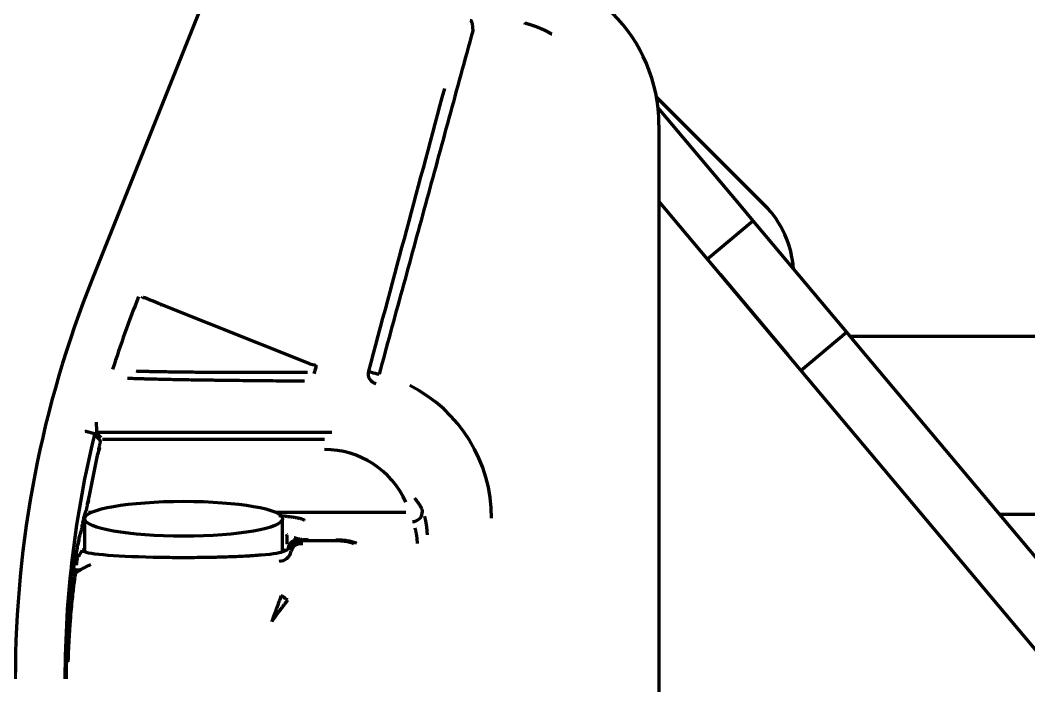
# Model space of a CAD drawing. Header units: inches. Extents: x -3022 to 7311, y 343 to 5680.
# Drawn here: x 2822.9 to 2873.8, y 5517.3 to 5550.9 of the extents above; entities that cross this region are included whole.
import ezdxf

# ---------------------------------------------------------------- set-up
doc = ezdxf.new("R2010")
doc.units = ezdxf.units.IN

msp = doc.modelspace()

# ---------------------------------------------------------------- linework, layer by layer
at = {"linetype": 'Continuous', "lineweight": 70}
for p, q in [((2832.622, 5553.126), (2826.516, 5537.862)), ((2860.454, 5541.563), (2854.992, 5547.024)), ((2855.07, 5546.486), (2859.221, 5541.538)), ((2855.118, 5545.609), (2855.118, 5473.598)), ((2874.716, 5518.405), (2855.117, 5541.762)), ((2859.221, 5541.538), (2859.864, 5540.772)), ((2857.566, 5538.844), (2859.864, 5540.772)), ((2859.864, 5540.772), (2860.507, 5540.006)), ((2860.507, 5540.006), (2863.945, 5535.909)), ((2858.209, 5538.078), (2861.646, 5533.981)), ((2837.497, 5533.538), (2829.94, 5536.561)), ((2863.945, 5535.909), (2864.587, 5535.143)), ((2862.289, 5533.215), (2864.587, 5535.143)), ((2864.587, 5535.143), (2865.23, 5534.377)), ((2864.751, 5534.948), (2891.163, 5534.948)), ((2865.23, 5534.377), (2880.014, 5516.758)), ((2826.719, 5530.089), (2838.61, 5530.089)), ((2838.235, 5529.714), (2827.018, 5529.714)), ((2826.931, 5529.214), (2826.833, 5529.236)), ((2826.388, 5526.546), (2826.29, 5526.563)), ((2826.313, 5526.047), (2826.483, 5526.047)), ((2835.753, 5526.047), (2842.345, 5526.047)), ((2826.118, 5525.716), (2826.118, 5524.051)), ((2836.118, 5524.051), (2836.118, 5525.716)), ((2872.309, 5525.948), (2882.674, 5525.948)), ((2836.916, 5524.598), (2836.965, 5524.598)), ((2838.799, 5524.598), (2837.016, 5524.598)), ((2838.799, 5524.642), (2838.799, 5524.598)), ((2825.846, 5523.853), (2826.003, 5524.106)), ((2826.024, 5524.138), (2826.118, 5524.192)), ((2836.212, 5524.126), (2836.205, 5524.136)), ((2825.633, 5523.614), (2825.731, 5523.521))]:
    msp.add_line(p, q, dxfattribs=at)
for centre, radius, start, end in [((2856.918, 5538.027), 5, 3.5416, 45), ((2877.118, 5517.621), 54.5, 158.1986, 180), ((2877.118, 5517.621), 51.991, 158.1986, 162.4978), ((2839.172, 5525.745), 7.499, 359.9972, 63.358), ((2877.118, 5517.621), 51.991, 166.2035, 180), ((2877.118, 5517.621), 51.609, 166.993, 170.0221), ((2838.235, 5524.716), 4.498, 24.0059, 90.0091), ((2831.118, 5514.598), 10, 122.7612, 122.9242), ((2877.118, 5517.621), 51.932, 179.0499, 180)]:
    msp.add_arc(centre, radius, start, end, dxfattribs=at)
for centre, major_axis, ratio, start_param, end_param in [((2847.107, 5545.587), (5.672, 5.672), 0.997265, 5.499157, 7.067214), ((2854.142, 5515.282), (264.803, 988.257), 0.017452, 1.542914, 1.557376), ((2829.517, 5536.73), (-0.464, 0.186), 0.00001, 3.564808, 6.265734), ((2837.334, 5533.603), (0.483, -0.129), 0.044565, 5.067822, 6.265715), ((2840.933, 5533.036), (0.301, -0.399), 0.999598, 3.804727, 5.400099), ((2840.933, 5533.036), (0.483, -0.13), 0.013523, 3.159048, 4.825514), ((2842.679, 5526.07), (-0.427, -0.259), 0.996672, 1.026891, 2.873747), ((2836.893, 5524.172), (0.488, 0.11), 0.980935, 1.683565, 2.914946), ((2836.916, 5524.097), (0, 0.501), 0.999097, 0.000003, 1.473687), ((2837.016, 5524.097), (0, 0.501), 0.999028, 0, 1.471684), ((2837.041, 5523.969), (0.5, -0.014), 0.966696, 1.404138, 2.958996), ((2837.402, 5525.098), (0, -0.5), 0.000006, 5.863051, 6.283192), ((2831.149, 5524.121), (-5.131, 0), 0.069756, 0.043327, 0.108267), ((2831.118, 5524.121), (5.1, 0), 0.069927, 3.25023, 4.486596), ((2831.118, 5524.121), (5.1, 0), 0.069927, 5.586769, 6.174554), ((2835.944, 5524.196), (0.427, -0.451), 0.999829, 5.524595, 6.891653), ((2831.087, 5524.121), (-5.131, 0), 0.069756, 3.033332, 3.100369), ((2825.677, 5523.216), (-0.0989, 0.0148), 0.918409, 0.044134, 1.971535), ((2825.293, 5518.48), (-0.1, 0.0017), 0.000004, 4.712397, 6.26578)]:
    msp.add_ellipse(centre, major_axis=major_axis, ratio=ratio, start_param=start_param, end_param=end_param, dxfattribs=at)
msp.add_ellipse((2831.118, 5525.716), major_axis=(5, 0), ratio=0.176327, dxfattribs=at)
for points, weights in [([(2845.596, 5550.91), (2845.668, 5550.895), (2845.718, 5550.665), (2845.714, 5550.363)], [1.18252508315, 0.939158305618, 0.939158305618, 1.18252508315]), ([(2825.683, 5522.992), (2825.601, 5522.939), (2825.519, 5522.99), (2825.529, 5523.086)], [1.39783492335, 0.867388358882, 0.867388358882, 1.39783492335])]:
    msp.add_rational_spline(points, weights, degree=3, dxfattribs=at)
for points, degree, knots in [([(2849.712, 5550.199), (2849.701, 5550.205), (2849.68, 5550.218), (2849.648, 5550.236), (2849.615, 5550.254), (2849.583, 5550.271), (2849.55, 5550.289), (2849.517, 5550.306), (2849.484, 5550.323), (2849.451, 5550.34), (2849.418, 5550.357), (2849.385, 5550.374), (2849.351, 5550.39), (2849.317, 5550.406), (2849.283, 5550.422), (2849.249, 5550.437), (2849.215, 5550.453), (2849.181, 5550.468), (2849.146, 5550.483), (2849.112, 5550.498), (2849.077, 5550.512), (2849.042, 5550.527), (2849.007, 5550.541), (2848.972, 5550.555), (2848.936, 5550.568), (2848.901, 5550.582), (2848.865, 5550.595), (2848.829, 5550.608), (2848.793, 5550.62), (2848.757, 5550.633), (2848.721, 5550.645), (2848.685, 5550.657), (2848.649, 5550.669), (2848.612, 5550.68), (2848.575, 5550.691), (2848.539, 5550.702), (2848.502, 5550.713), (2848.465, 5550.724), (2848.428, 5550.734), (2848.39, 5550.744), (2848.365, 5550.75), (2848.353, 5550.753), (2848.353, 5550.754)], 3, [0, 0, 0, 0, 0.024984, 0.050005, 0.075063, 0.100157, 0.125287, 0.150454, 0.175656, 0.200893, 0.226166, 0.251473, 0.276815, 0.302192, 0.327602, 0.353046, 0.378524, 0.404035, 0.429579, 0.455156, 0.480765, 0.506407, 0.53208, 0.557785, 0.583522, 0.60929, 0.63509, 0.660921, 0.686785, 0.712681, 0.738609, 0.76457, 0.790563, 0.816588, 0.842646, 0.868736, 0.894859, 0.921015, 0.947204, 0.973425, 0.99968, 1, 1, 1, 1]), ([(2829.029, 5536.856), (2829.033, 5536.866), (2829.037, 5536.876), (2829.045, 5536.896), (2829.049, 5536.906), (2829.053, 5536.916)], 3, [0, 0, 0, 0, 0.502213, 0.502213, 1, 1, 1, 1]), ([(2829.917, 5536.502), (2829.921, 5536.512), (2829.925, 5536.522), (2829.933, 5536.541), (2829.936, 5536.551), (2829.94, 5536.561)], 3, [0, 0, 0, 0, 0.502213, 0.502213, 1, 1, 1, 1]), ([(2837.379, 5533.104), (2836.908, 5533.102), (2836.448, 5533.101), (2835.55, 5533.099), (2835.112, 5533.099), (2834.259, 5533.1), (2833.843, 5533.101), (2833.339, 5533.103), (2833.188, 5533.104), (2833.04, 5533.105), (2832.941, 5533.105), (2832.892, 5533.106), (2832.647, 5533.107), (2832.456, 5533.108), (2831.898, 5533.112), (2831.544, 5533.115), (2830.872, 5533.123), (2830.555, 5533.127), (2830.108, 5533.134), (2829.964, 5533.137), (2829.754, 5533.141), (2829.686, 5533.142), (2829.551, 5533.145), (2829.485, 5533.146), (2829.356, 5533.149), (2829.293, 5533.15), (2829.17, 5533.153), (2829.11, 5533.155), (2828.933, 5533.159), (2828.822, 5533.163), (2828.716, 5533.166)], 3, [0, 0, 0, 0, 0.125, 0.125, 0.25, 0.25, 0.375, 0.375, 0.40625, 0.421875, 0.421875, 0.4375, 0.4375, 0.5, 0.5, 0.625, 0.625, 0.75, 0.75, 0.8125, 0.8125, 0.84375, 0.84375, 0.875, 0.875, 0.90625, 0.90625, 0.9375, 0.9375, 1, 1, 1, 1]), ([(2837.817, 5533.474), (2837.797, 5533.401), (2837.778, 5533.328), (2837.739, 5533.183), (2837.72, 5533.11), (2837.7, 5533.037)], 3, [0, 0, 0, 0, 0.501162, 0.501162, 1, 1, 1, 1]), ([(2837.218, 5532.667), (2836.731, 5532.67), (2836.256, 5532.673), (2835.329, 5532.68), (2834.877, 5532.685), (2833.996, 5532.693), (2833.568, 5532.698), (2833.047, 5532.705), (2832.892, 5532.707), (2832.739, 5532.709), (2832.637, 5532.71), (2832.586, 5532.711), (2832.334, 5532.714), (2832.137, 5532.717), (2831.561, 5532.726), (2831.196, 5532.732), (2830.504, 5532.745), (2830.177, 5532.752), (2829.716, 5532.763), (2829.567, 5532.766), (2829.351, 5532.772), (2829.281, 5532.774), (2829.176, 5532.776), (2829.142, 5532.777), (2829.074, 5532.779), (2829.041, 5532.78), (2828.742, 5532.789), (2828.5, 5532.797), (2828.282, 5532.805)], 3, [0, 0, 0, 0, 0.125, 0.125, 0.25, 0.25, 0.375, 0.375, 0.40625, 0.421875, 0.421875, 0.4375, 0.4375, 0.5, 0.5, 0.625, 0.625, 0.75, 0.75, 0.8125, 0.8125, 0.84375, 0.84375, 0.859375, 0.859375, 0.875, 0.875, 1, 1, 1, 1]), ([(2826.708, 5530.589), (2826.708, 5530.581), (2826.709, 5530.573), (2826.709, 5530.557), (2826.709, 5530.549), (2826.709, 5530.525), (2826.709, 5530.509), (2826.71, 5530.461), (2826.71, 5530.431), (2826.711, 5530.385), (2826.711, 5530.371), (2826.712, 5530.342), (2826.712, 5530.314), (2826.712, 5530.288), (2826.713, 5530.263), (2826.713, 5530.251), (2826.714, 5530.216), (2826.714, 5530.195), (2826.715, 5530.168), (2826.715, 5530.159), (2826.715, 5530.144), (2826.715, 5530.137), (2826.716, 5530.117), (2826.716, 5530.108), (2826.716, 5530.097), (2826.716, 5530.095), (2826.717, 5530.091), (2826.717, 5530.09), (2826.717, 5530.089)], 3, [0, 0, 0, 0, 0.03125, 0.03125, 0.0625, 0.0625, 0.125, 0.125, 0.25, 0.25, 0.3125, 0.3125, 0.375, 0.4375, 0.4375, 0.5, 0.5, 0.625, 0.625, 0.6875, 0.6875, 0.75, 0.75, 0.875, 0.875, 0.9375, 0.9375, 1, 1, 1, 1]), ([(2826.143, 5530.148), (2826.151, 5530.146), (2826.159, 5530.144), (2826.174, 5530.14), (2826.182, 5530.138), (2826.206, 5530.132), (2826.221, 5530.128), (2826.267, 5530.116), (2826.297, 5530.108), (2826.355, 5530.092), (2826.383, 5530.085), (2826.422, 5530.075), (2826.435, 5530.071), (2826.459, 5530.065), (2826.471, 5530.062), (2826.504, 5530.053), (2826.524, 5530.047), (2826.551, 5530.04), (2826.559, 5530.038), (2826.574, 5530.034), (2826.581, 5530.032), (2826.6, 5530.027), (2826.609, 5530.024), (2826.619, 5530.022), (2826.622, 5530.021), (2826.625, 5530.02), (2826.626, 5530.02), (2826.627, 5530.019)], 3, [0, 0, 0, 0, 0.03125, 0.03125, 0.0625, 0.0625, 0.125, 0.125, 0.25, 0.25, 0.375, 0.375, 0.4375, 0.4375, 0.5, 0.5, 0.625, 0.625, 0.6875, 0.6875, 0.75, 0.75, 0.875, 0.875, 0.9375, 0.9375, 1, 1, 1, 1]), ([(2826.922, 5529.645), (2826.897, 5529.676), (2826.873, 5529.706), (2826.823, 5529.767), (2826.798, 5529.798), (2826.749, 5529.86), (2826.724, 5529.891), (2826.675, 5529.955), (2826.651, 5529.987), (2826.627, 5530.019)], 3, [0, 0, 0, 0, 0.25, 0.25, 0.5, 0.5, 0.75, 0.75, 1, 1, 1, 1]), ([(2826.833, 5529.236), (2826.837, 5529.254), (2826.845, 5529.289), (2826.857, 5529.341), (2826.869, 5529.394), (2826.882, 5529.448), (2826.894, 5529.502), (2826.905, 5529.554), (2826.914, 5529.598), (2826.92, 5529.629), (2826.921, 5529.637), (2826.92, 5529.637), (2826.92, 5529.637)], 3, [0, 0, 0, 0, 0.111105, 0.222209, 0.333314, 0.444418, 0.555523, 0.666628, 0.777732, 0.888837, 0.999941, 1, 1, 1, 1]), ([(2826.214, 5526.163), (2826.214, 5526.163), (2826.214, 5526.163), (2826.215, 5526.165), (2826.216, 5526.17), (2826.22, 5526.186), (2826.226, 5526.212), (2826.233, 5526.252), (2826.244, 5526.307), (2826.257, 5526.379), (2826.273, 5526.467), (2826.284, 5526.53), (2826.29, 5526.563)], 3, [0, 0, 0, 0, 0.000048, 0.000048, 0.125042, 0.250036, 0.37503, 0.500024, 0.625018, 0.750012, 0.875006, 1, 1, 1, 1]), ([(2825.94, 5525.072), (2825.942, 5525.076), (2825.944, 5525.086), (2825.95, 5525.108), (2825.957, 5525.138), (2825.966, 5525.179), (2825.976, 5525.23), (2825.989, 5525.29), (2826.003, 5525.361), (2826.019, 5525.44), (2826.036, 5525.527), (2826.056, 5525.621), (2826.076, 5525.719), (2826.096, 5525.811), (2826.113, 5525.886), (2826.126, 5525.938), (2826.136, 5525.974), (2826.141, 5525.988), (2826.143, 5525.992), (2826.143, 5525.992), (2826.143, 5525.992)], 3, [0, 0, 0, 0, 0.062495, 0.12499, 0.187484, 0.249979, 0.312474, 0.374969, 0.437464, 0.499959, 0.562453, 0.624948, 0.687443, 0.749938, 0.812433, 0.874927, 0.937422, 0.999917, 0.999917, 1, 1, 1, 1]), ([(2826.142, 5525.987), (2826.148, 5526.002), (2826.154, 5526.017), (2826.166, 5526.046), (2826.172, 5526.061), (2826.184, 5526.09), (2826.19, 5526.104), (2826.202, 5526.132), (2826.208, 5526.146), (2826.214, 5526.159)], 3, [0, 0, 0, 0, 0.25, 0.25, 0.5, 0.5, 0.75, 0.75, 1, 1, 1, 1]), ([(2835.929, 5525.882), (2836.014, 5525.875), (2836.433, 5525.833), (2836.916, 5525.759), (2837.186, 5525.68), (2837.212, 5525.639)], 2, [0, 0, 0, 0.073395, 0.382263, 0.691132, 1, 1, 1]), ([(2843.427, 5524.908), (2843.427, 5524.916), (2843.427, 5524.931), (2843.426, 5524.953), (2843.425, 5524.975), (2843.424, 5524.996), (2843.423, 5525.017), (2843.421, 5525.038), (2843.42, 5525.059), (2843.419, 5525.079), (2843.417, 5525.099), (2843.416, 5525.119), (2843.414, 5525.138), (2843.412, 5525.158), (2843.411, 5525.177), (2843.409, 5525.195), (2843.407, 5525.214), (2843.405, 5525.232), (2843.403, 5525.25), (2843.401, 5525.268), (2843.399, 5525.285), (2843.397, 5525.302), (2843.395, 5525.319), (2843.393, 5525.336), (2843.391, 5525.352), (2843.388, 5525.368), (2843.386, 5525.384), (2843.384, 5525.4), (2843.382, 5525.415), (2843.379, 5525.43), (2843.377, 5525.445), (2843.374, 5525.46), (2843.372, 5525.475), (2843.37, 5525.489), (2843.367, 5525.503), (2843.365, 5525.517), (2843.362, 5525.53), (2843.36, 5525.544), (2843.357, 5525.557), (2843.355, 5525.57), (2843.353, 5525.583), (2843.35, 5525.595), (2843.348, 5525.608), (2843.345, 5525.62), (2843.343, 5525.632), (2843.34, 5525.644), (2843.338, 5525.655), (2843.335, 5525.667), (2843.333, 5525.678), (2843.33, 5525.689), (2843.328, 5525.7), (2843.325, 5525.71), (2843.323, 5525.721), (2843.32, 5525.731), (2843.318, 5525.741), (2843.316, 5525.751), (2843.313, 5525.761), (2843.311, 5525.77), (2843.309, 5525.78), (2843.304, 5525.797), (2843.3, 5525.814), (2843.297, 5525.826), (2843.296, 5525.828)], 3, [0, 0, 0, 0, 0.01933, 0.03855, 0.05766, 0.076661, 0.095553, 0.114335, 0.133008, 0.151571, 0.170025, 0.18837, 0.206606, 0.224733, 0.242752, 0.260662, 0.278463, 0.296157, 0.313742, 0.331219, 0.348588, 0.365849, 0.383002, 0.400048, 0.416986, 0.433816, 0.450539, 0.467155, 0.483663, 0.500064, 0.516357, 0.532544, 0.548623, 0.564596, 0.580461, 0.59622, 0.611872, 0.627417, 0.642856, 0.658188, 0.673414, 0.688533, 0.703545, 0.718452, 0.733252, 0.747946, 0.762534, 0.777015, 0.791391, 0.80566, 0.819824, 0.833882, 0.847833, 0.861679, 0.875419, 0.889054, 0.902582, 0.916005, 0.929322, 0.942534, 0.990751, 1, 1, 1, 1]), ([(2825.693, 5523.891), (2825.712, 5524.015), (2825.752, 5524.251), (2825.811, 5524.561), (2825.865, 5524.814), (2825.896, 5524.934), (2825.909, 5524.976)], 3, [0, 0, 0, 0, 0.249997, 0.499998, 0.749999, 1, 1, 1, 1]), ([(2842.928, 5524.46), (2842.927, 5524.474), (2842.926, 5524.503), (2842.923, 5524.545), (2842.921, 5524.587), (2842.917, 5524.63), (2842.913, 5524.673), (2842.909, 5524.716), (2842.904, 5524.759), (2842.898, 5524.801), (2842.892, 5524.844), (2842.886, 5524.888), (2842.877, 5524.936), (2842.868, 5524.988), (2842.857, 5525.043), (2842.844, 5525.1), (2842.83, 5525.158), (2842.818, 5525.203), (2842.811, 5525.229), (2842.809, 5525.236)], 3, [0, 0, 0, 0, 0.04305, 0.087212, 0.132486, 0.178874, 0.226377, 0.274994, 0.324728, 0.375578, 0.427546, 0.480632, 0.543095, 0.612699, 0.689444, 0.77333, 0.864358, 0.962528, 1, 1, 1, 1]), ([(2825.79, 5524.369), (2825.793, 5524.382), (2825.795, 5524.394), (2825.807, 5524.458), (2825.816, 5524.507), (2825.833, 5524.593), (2825.841, 5524.631), (2825.849, 5524.667)], 3, [0, 0, 0, 0, 0.108625, 0.108625, 0.574825, 0.574825, 1, 1, 1, 1]), ([(2836.33, 5524.871), (2836.333, 5524.856), (2836.334, 5524.835), (2836.334, 5524.784), (2836.333, 5524.754), (2836.331, 5524.7), (2836.33, 5524.681), (2836.329, 5524.64), (2836.329, 5524.618), (2836.329, 5524.572), (2836.33, 5524.548), (2836.331, 5524.51), (2836.332, 5524.491), (2836.334, 5524.471), (2836.335, 5524.458), (2836.335, 5524.451), (2836.336, 5524.445)], 3, [0, 0, 0, 0, 0.25, 0.25, 0.5, 0.5, 0.625, 0.625, 0.75, 0.75, 0.875, 0.875, 0.9375, 0.96875, 0.96875, 1, 1, 1, 1]), ([(2837.402, 5524.642), (2837.368, 5524.642), (2837.335, 5524.643), (2837.27, 5524.646), (2837.239, 5524.648), (2837.179, 5524.653), (2837.15, 5524.655), (2837.097, 5524.662), (2837.071, 5524.665), (2837.023, 5524.672), (2837.001, 5524.676), (2836.958, 5524.684), (2836.937, 5524.688), (2836.88, 5524.7), (2836.845, 5524.708), (2836.783, 5524.724), (2836.754, 5524.733), (2836.721, 5524.743), (2836.714, 5524.745), (2836.707, 5524.748)], 3, [0, 0, 0, 0, 0.09463, 0.09463, 0.18926, 0.18926, 0.283889, 0.283889, 0.378519, 0.378519, 0.473149, 0.473149, 0.567779, 0.567779, 0.757038, 0.757038, 0.946298, 0.946298, 1, 1, 1, 1]), ([(2836.731, 5524.635), (2836.758, 5524.626), (2836.787, 5524.617), (2836.833, 5524.607), (2836.849, 5524.604), (2836.882, 5524.6), (2836.899, 5524.598), (2836.916, 5524.598)], 3, [0, 0, 0, 0, 0.5, 0.5, 0.75, 0.75, 1, 1, 1, 1]), ([(2839.84, 5524.478), (2839.84, 5524.478), (2839.803, 5524.493), (2839.729, 5524.519), (2839.615, 5524.553), (2839.496, 5524.58), (2839.381, 5524.601), (2839.274, 5524.615), (2839.184, 5524.625), (2839.115, 5524.63), (2839.067, 5524.634), (2839.036, 5524.635), (2839.002, 5524.637), (2838.966, 5524.639), (2838.928, 5524.64), (2838.887, 5524.641), (2838.844, 5524.641), (2838.814, 5524.641), (2838.799, 5524.642)], 3, [0, 0, 0, 0, 0.000059, 0.132051, 0.251205, 0.363862, 0.491337, 0.579126, 0.661179, 0.737452, 0.763103, 0.790798, 0.820541, 0.852335, 0.886181, 0.922079, 0.960023, 1, 1, 1, 1]), ([(2839.706, 5524.451), (2839.706, 5524.451), (2839.666, 5524.469), (2839.582, 5524.5), (2839.446, 5524.537), (2839.338, 5524.557), (2839.265, 5524.568), (2839.228, 5524.573), (2839.191, 5524.578), (2839.154, 5524.582), (2839.116, 5524.585), (2839.078, 5524.588), (2839.039, 5524.591), (2839, 5524.593), (2838.961, 5524.595), (2838.921, 5524.596), (2838.881, 5524.597), (2838.84, 5524.598), (2838.813, 5524.598), (2838.799, 5524.598)], 3, [0, 0, 0, 0, 0.000004, 0.17123, 0.332846, 0.488044, 0.52622, 0.564458, 0.6028, 0.641285, 0.679952, 0.718839, 0.757981, 0.797413, 0.837166, 0.877273, 0.917763, 0.958663, 1, 1, 1, 1]), ([(2836.232, 5524.106), (2836.283, 5524.124), (2836.328, 5524.143), (2836.38, 5524.167), (2836.393, 5524.172)], 2, [0, 0, 0, 0.500233, 0.75035, 1, 1, 1]), ([(2825.632, 5523.614), (2825.637, 5523.649), (2825.645, 5523.707), (2825.655, 5523.768), (2825.662, 5523.805), (2825.665, 5523.816), (2825.666, 5523.819), (2825.666, 5523.819), (2825.666, 5523.819)], 3, [0, 0, 0, 0, 0.249874, 0.499749, 0.749623, 0.999497, 0.999497, 1, 1, 1, 1]), ([(2825.666, 5523.816), (2825.67, 5523.828), (2825.675, 5523.841), (2825.684, 5523.865), (2825.688, 5523.878), (2825.692, 5523.89)], 3, [0, 0, 0, 0, 0.5, 0.5, 1, 1, 1, 1]), ([(2825.702, 5523.838), (2825.701, 5523.839), (2825.7, 5523.842), (2825.698, 5523.847), (2825.697, 5523.851), (2825.696, 5523.854), (2825.695, 5523.857), (2825.694, 5523.86), (2825.694, 5523.862), (2825.694, 5523.864), (2825.693, 5523.865), (2825.693, 5523.867), (2825.693, 5523.868), (2825.693, 5523.87), (2825.692, 5523.871), (2825.692, 5523.873), (2825.692, 5523.875), (2825.692, 5523.876), (2825.692, 5523.878), (2825.692, 5523.879), (2825.692, 5523.881), (2825.692, 5523.882), (2825.692, 5523.884), (2825.692, 5523.885), (2825.692, 5523.887), (2825.692, 5523.888), (2825.692, 5523.89), (2825.693, 5523.891), (2825.693, 5523.891)], 3, [0, 0, 0, 0, 0.087775, 0.167542, 0.239322, 0.303148, 0.359064, 0.407136, 0.447472, 0.480253, 0.505822, 0.538406, 0.5705, 0.602112, 0.633252, 0.663928, 0.694152, 0.723932, 0.753281, 0.782208, 0.810726, 0.838848, 0.866586, 0.893953, 0.920963, 0.947631, 0.973971, 1, 1, 1, 1]), ([(2825.702, 5523.837), (2825.703, 5523.834), (2825.705, 5523.832), (2825.707, 5523.828), (2825.708, 5523.826), (2825.712, 5523.822), (2825.714, 5523.82), (2825.718, 5523.816), (2825.72, 5523.814), (2825.723, 5523.812), (2825.725, 5523.81), (2825.73, 5523.808), (2825.733, 5523.806), (2825.738, 5523.804), (2825.741, 5523.803), (2825.748, 5523.801), (2825.753, 5523.801), (2825.761, 5523.801), (2825.765, 5523.801), (2825.777, 5523.803), (2825.783, 5523.805), (2825.795, 5523.81), (2825.801, 5523.813), (2825.806, 5523.816)], 3, [0, 0, 0, 0, 0.015625, 0.015625, 0.03125, 0.03125, 0.0625, 0.0625, 0.09375, 0.09375, 0.125, 0.125, 0.1875, 0.1875, 0.25, 0.25, 0.375, 0.375, 0.5, 0.5, 0.75, 0.75, 1, 1, 1, 1]), ([(2829.976, 5523.774), (2830.164, 5523.771), (2830.353, 5523.768), (2830.733, 5523.765), (2830.925, 5523.764), (2831.118, 5523.764)], 3, [0, 0, 0, 0, 0.5, 0.5, 1, 1, 1, 1]), ([(2831.118, 5523.764), (2831.306, 5523.764), (2831.491, 5523.765), (2831.859, 5523.768), (2832.042, 5523.77), (2832.403, 5523.776), (2832.582, 5523.779), (2832.804, 5523.784), (2832.848, 5523.785), (2832.935, 5523.788), (2833.066, 5523.791), (2833.193, 5523.795), (2833.445, 5523.803), (2833.608, 5523.81), (2833.923, 5523.823), (2834.076, 5523.83), (2834.261, 5523.84), (2834.298, 5523.842), (2834.371, 5523.846), (2834.478, 5523.853), (2834.582, 5523.859), (2834.783, 5523.873), (2834.91, 5523.882), (2835.03, 5523.892)], 3, [0, 0, 0, 0, 0.125, 0.125, 0.25, 0.25, 0.375, 0.375, 0.40625, 0.40625, 0.4375, 0.5, 0.5, 0.625, 0.625, 0.75, 0.75, 0.78125, 0.78125, 0.8125, 0.875, 0.875, 1, 1, 1, 1]), ([(2825.293, 5518.48), (2825.297, 5518.593), (2825.31, 5518.985), (2825.341, 5519.626), (2825.389, 5520.366), (2825.441, 5521.009), (2825.492, 5521.553), (2825.54, 5521.999), (2825.582, 5522.351), (2825.617, 5522.615), (2825.644, 5522.801), (2825.664, 5522.919), (2825.676, 5522.978), (2825.681, 5522.991), (2825.683, 5522.992)], 3, [0, 0, 0, 0, 0.055778, 0.193635, 0.31794, 0.429921, 0.530786, 0.62174, 0.70352, 0.777177, 0.843619, 0.903584, 0.957821, 1, 1, 1, 1]), ([(2825.958, 5523.165), (2825.923, 5523.144), (2825.883, 5523.13), (2825.798, 5523.117), (2825.751, 5523.118), (2825.703, 5523.127)], 3, [0, 0, 0, 0, 0.5, 0.5, 1, 1, 1, 1]), ([(2825.708, 5523.008), (2825.707, 5523.008), (2825.706, 5523.01), (2825.705, 5523.021), (2825.704, 5523.029), (2825.703, 5523.06), (2825.703, 5523.09), (2825.703, 5523.127)], 3, [0, 0, 0, 0, 0.25, 0.25, 0.5, 0.5, 1, 1, 1, 1]), ([(2825.958, 5523.164), (2826.032, 5523.208), (2826.107, 5523.251), (2826.265, 5523.332), (2826.347, 5523.37), (2826.432, 5523.406)], 3, [0, 0, 0, 0, 0.5, 0.5, 1, 1, 1, 1]), ([(2836.365, 5521.598), (2836.349, 5521.577), (2836.317, 5521.535), (2836.269, 5521.473), (2836.223, 5521.413), (2836.178, 5521.354), (2836.134, 5521.297), (2836.092, 5521.241), (2836.05, 5521.187), (2836.01, 5521.134), (2835.972, 5521.083), (2835.934, 5521.034), (2835.898, 5520.986), (2835.863, 5520.939), (2835.83, 5520.894), (2835.797, 5520.851), (2835.766, 5520.809), (2835.737, 5520.769), (2835.708, 5520.73), (2835.681, 5520.693), (2835.656, 5520.657), (2835.631, 5520.623), (2835.608, 5520.591), (2835.587, 5520.559), (2835.573, 5520.539), (2835.566, 5520.529)], 3, [0, 0, 0, 0, 0.060363, 0.11919, 0.17648, 0.232235, 0.286453, 0.339136, 0.390282, 0.439894, 0.48797, 0.53451, 0.579516, 0.622988, 0.664925, 0.705328, 0.744197, 0.781533, 0.817336, 0.851607, 0.884346, 0.915554, 0.945232, 0.97338, 1, 1, 1, 1]), ([(2836.047, 5521.829), (2836.007, 5521.724), (2835.968, 5521.618), (2835.889, 5521.404), (2835.85, 5521.296), (2835.772, 5521.079), (2835.732, 5520.969), (2835.651, 5520.75), (2835.61, 5520.64), (2835.568, 5520.529)], 3, [0, 0, 0, 0, 0.25, 0.25, 0.5, 0.5, 0.75, 0.75, 1, 1, 1, 1]), ([(2836.367, 5521.598), (2836.343, 5521.619), (2836.318, 5521.64), (2836.266, 5521.682), (2836.239, 5521.702), (2836.184, 5521.742), (2836.157, 5521.761), (2836.101, 5521.797), (2836.074, 5521.813), (2836.047, 5521.829)], 3, [0, 0, 0, 0, 0.25, 0.25, 0.5, 0.5, 0.75, 0.75, 1, 1, 1, 1])]:
    msp.add_open_spline(points, degree=degree, knots=knots, dxfattribs=at)
for points in [[(2845.714, 5550.363), (2845.312, 5548.89), (2844.513, 5545.956), (2843.325, 5541.598), (2842.148, 5537.282), (2841.372, 5534.433), (2840.986, 5533.015)], [(2826.951, 5529.798), (2826.875, 5529.895), (2826.799, 5529.992), (2826.722, 5530.09)], [(2843.16, 5526.207), (2843.125, 5526.269), (2843.052, 5526.391), (2842.931, 5526.573), (2842.846, 5526.691), (2842.801, 5526.749)], [(2825.909, 5524.976), (2825.92, 5525.008), (2825.93, 5525.04), (2825.94, 5525.072)], [(2836.33, 5524.871), (2836.326, 5524.888), (2836.323, 5524.906), (2836.32, 5524.923)], [(2826.004, 5524.133), (2826.01, 5524.124), (2826.016, 5524.114), (2826.023, 5524.104)], [(2836.194, 5524.146), (2836.199, 5524.144), (2836.202, 5524.14), (2836.205, 5524.136)], [(2836.214, 5524.105), (2836.22, 5524.115), (2836.226, 5524.124), (2836.232, 5524.133)], [(2825.577, 5523.227), (2825.581, 5523.25), (2825.588, 5523.301), (2825.599, 5523.381), (2825.607, 5523.436), (2825.611, 5523.464)], [(2825.611, 5523.464), (2825.614, 5523.489), (2825.621, 5523.539), (2825.628, 5523.589), (2825.632, 5523.614)], [(2825.71, 5523.373), (2825.714, 5523.398), (2825.721, 5523.447), (2825.727, 5523.497), (2825.731, 5523.521)], [(2825.731, 5523.521), (2825.736, 5523.553), (2825.744, 5523.606), (2825.754, 5523.661), (2825.761, 5523.694), (2825.764, 5523.705), (2825.765, 5523.707)], [(2825.846, 5523.853), (2825.838, 5523.841), (2825.825, 5523.828), (2825.806, 5523.816)], [(2825.193, 5518.482), (2825.198, 5518.772), (2825.212, 5519.323), (2825.244, 5520.066), (2825.283, 5520.725), (2825.325, 5521.297), (2825.367, 5521.782), (2825.406, 5522.181), (2825.441, 5522.496), (2825.471, 5522.734), (2825.494, 5522.904), (2825.511, 5523.013), (2825.522, 5523.073), (2825.527, 5523.085), (2825.529, 5523.086)], [(2825.555, 5523.103), (2825.555, 5523.103), (2825.557, 5523.108), (2825.561, 5523.125), (2825.566, 5523.152), (2825.571, 5523.187), (2825.575, 5523.213), (2825.577, 5523.227)], [(2825.707, 5523.007), (2825.79, 5523.061), (2825.874, 5523.113), (2825.958, 5523.164)]]:
    msp.add_open_spline(points, degree=3, dxfattribs=at)

doc.saveas('drawing.dxf')
